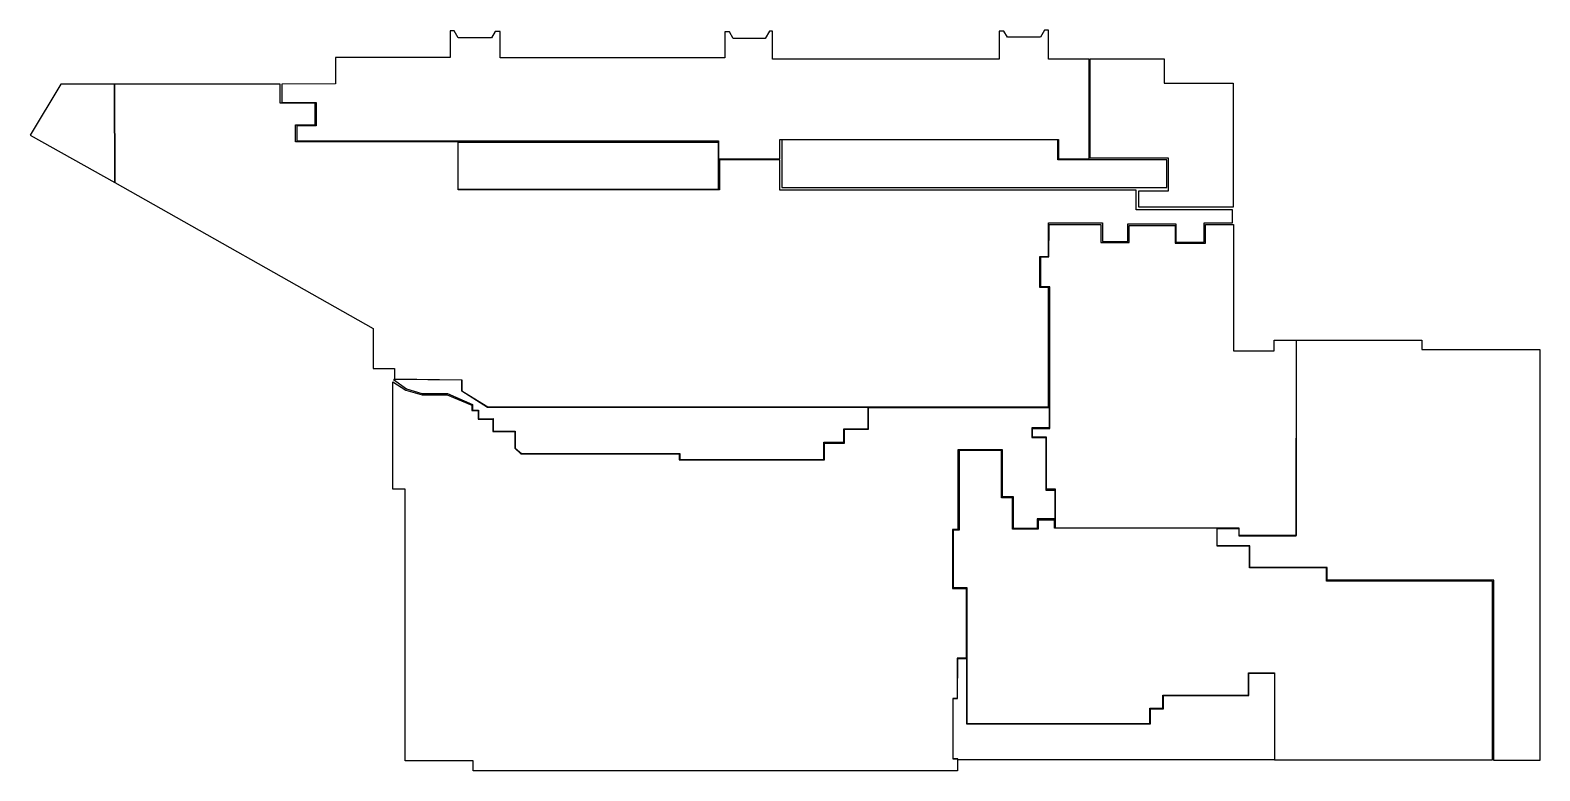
# Model space of a CAD drawing. Header units: inches. Extents: x 0 to 51.4, y 0.1 to 25.3.
import ezdxf

# ---------------------------------------------------------------- set-up
doc = ezdxf.new("R2010")
doc.units = ezdxf.units.IN
doc.header["$MEASUREMENT"] = 0
for name, color, linetype, plot in [('BACK OF HOUSE EAST', 7, 'Continuous', False), ('BACK OF HOUSE WEST', 7, 'Continuous', False), ('CBP', 7, 'Continuous', False), ('FRONT OF HOUSE', 7, 'Continuous', False), ('INBOUND AND OUTBOUND BAGGAGE ROOM', 7, 'Continuous', False), ('MEETER GREETER HALL', 7, 'Continuous', False), ('PUMP PLANT SPOT NETWORK', 7, 'Continuous', False), ('SPOT NETWORK 3', 7, 'Continuous', False)]:
    doc.layers.add(name, color=color, linetype=linetype, plot=plot)
for name, color, linetype in [('baggage claim hall', 7, 'Continuous'), ('DATA center and FCC', 255, 'Continuous'), ('EBS CBIS & CBRA', 255, 'Continuous')]:
    doc.layers.add(name, color=color, linetype=linetype)

msp = doc.modelspace()

# ---------------------------------------------------------------- linework, layer by layer
at = {"layer": 'BACK OF HOUSE EAST'}
msp.add_lwpolyline([(43.113, 14.768), (47.374, 14.768), (47.374, 14.456), (51.397, 14.456), (51.397, 0.453), (49.825, 0.453), (49.825, 6.594), (44.154, 6.594), (44.154, 7.027), (41.522, 7.027), (41.522, 7.76), (40.41, 7.76), (40.41, 8.356), (41.138, 8.356), (41.138, 8.111), (43.101, 8.111)], close=True, dxfattribs=at)
at = {"layer": 'BACK OF HOUSE WEST'}
msp.add_lwpolyline([(12.784, 13.112), (13.314, 12.954), (14.186, 12.948), (15.034, 12.575), (15.031, 12.39), (15.242, 12.387), (15.244, 12.093), (15.736, 12.1), (15.738, 11.673), (16.488, 11.671), (16.494, 11.097), (16.705, 10.913), (22.096, 10.913), (22.096, 10.71), (27.009, 10.71), (27.009, 11.297), (27.692, 11.297), (27.692, 11.755), (28.51, 11.755), (28.51, 12.482), (15.551, 12.482), (14.672, 13.038), (14.672, 13.411), (12.347, 13.436)], close=True, dxfattribs=at)
at = {"layer": 'baggage claim hall'}
msp.add_lwpolyline([(2.84, 23.489), (2.851, 20.142), (11.649, 15.172), (11.649, 13.807), (12.381, 13.807), (12.381, 13.449), (14.678, 13.421), (14.678, 13.044), (15.556, 12.495), (34.658, 12.495), (34.658, 16.568), (34.365, 16.568), (34.365, 17.619), (34.658, 17.619), (34.658, 18.767), (36.504, 18.767), (36.504, 18.132), (37.359, 18.132), (37.359, 18.73), (39, 18.73), (39, 18.108), (39.966, 18.108), (39.966, 18.768), (40.931, 18.768), (40.931, 19.208), (37.644, 19.208), (37.644, 19.88), (25.503, 19.88), (25.503, 20.912), (23.45, 20.912), (23.45, 19.886), (14.544, 19.886), (14.544, 21.524), (9.006, 21.524), (9.006, 22.1), (9.674, 22.1), (9.674, 22.837), (8.483, 22.837), (8.483, 23.489)], close=True, dxfattribs=at)
at = {"layer": 'CBP'}
msp.add_lwpolyline([(34.687, 18.706), (36.443, 18.706), (36.443, 18.091), (37.403, 18.091), (37.403, 18.672), (38.969, 18.672), (38.969, 18.076), (40.006, 18.076), (40.006, 18.713), (40.962, 18.713), (40.962, 14.412), (42.351, 14.412), (42.351, 14.765), (43.095, 14.765), (43.095, 8.12), (41.149, 8.12), (41.149, 8.368), (34.902, 8.368), (34.902, 9.696), (34.587, 9.696), (34.587, 11.472), (34.116, 11.472), (34.116, 11.757), (34.7, 11.757), (34.7, 16.587), (34.394, 16.587), (34.394, 17.603), (34.672, 17.603)], close=True, dxfattribs=at)
at = {"layer": 'DATA center and FCC'}
msp.add_lwpolyline([(2.843, 23.489), (1.01, 23.489), (-0.032, 21.757), (2.851, 20.142)], close=True, dxfattribs=at)
at = {"layer": 'EBS CBIS & CBRA'}
msp.add_lwpolyline([(31.611, 11.014), (31.611, 8.297), (31.416, 8.297), (31.416, 6.344), (31.879, 6.344), (31.879, 1.718), (38.115, 1.718), (38.115, 2.233), (38.554, 2.233), (38.554, 2.684), (41.467, 2.684), (41.467, 3.437), (42.362, 3.437), (42.362, 0.476), (49.78, 0.476), (49.78, 6.56), (44.132, 6.56), (44.132, 7.012), (41.508, 7.012), (41.508, 7.752), (40.403, 7.752), (40.403, 8.367), (34.867, 8.367), (34.867, 8.645), (34.302, 8.645), (34.302, 8.332), (33.436, 8.332), (33.436, 9.398), (33.059, 9.398), (33.059, 11.004)], close=True, dxfattribs=at)
at = {"layer": 'FRONT OF HOUSE'}
for points in [[(14.549, 21.508), (23.404, 21.508), (23.404, 19.898), (14.549, 19.898)], [(25.571, 21.583), (25.571, 19.965), (38.695, 19.965), (38.695, 20.912), (34.976, 20.912), (34.976, 21.598)]]:
    msp.add_lwpolyline(points, close=True, dxfattribs=at)
at = {"layer": 'INBOUND AND OUTBOUND BAGGAGE ROOM'}
msp.add_lwpolyline([(12.32, 13.354), (12.76, 13.069), (13.32, 12.91), (14.178, 12.91), (15.019, 12.556), (15.019, 12.372), (15.225, 12.372), (15.225, 12.077), (15.724, 12.077), (15.724, 11.657), (16.473, 11.657), (16.473, 11.096), (16.688, 10.904), (22.081, 10.904), (22.081, 10.696), (27.024, 10.696), (27.024, 11.266), (27.709, 11.266), (27.709, 11.743), (28.528, 11.743), (28.528, 12.477), (34.678, 12.477), (34.678, 11.789), (34.094, 11.789), (34.094, 11.455), (34.572, 11.455), (34.572, 9.656), (34.876, 9.656), (34.876, 8.69), (34.268, 8.69), (34.268, 8.359), (33.472, 8.359), (33.472, 9.432), (33.093, 9.432), (33.093, 11.039), (31.565, 11.039), (31.565, 8.327), (31.389, 8.327), (31.389, 6.316), (31.85, 6.316), (31.85, 3.941), (31.55, 3.941), (31.55, 2.571), (31.395, 2.571), (31.395, 0.507), (31.558, 0.507), (31.558, 0.104), (15.055, 0.104), (15.055, 0.449), (12.745, 0.449), (12.745, 9.699), (12.321, 9.699)], close=True, dxfattribs=at)
at = {"layer": 'MEETER GREETER HALL'}
msp.add_lwpolyline([(8.54, 23.493), (8.54, 22.865), (9.709, 22.865), (9.709, 22.07), (9.049, 22.07), (9.049, 21.561), (23.419, 21.561), (23.419, 20.948), (25.503, 20.948), (25.503, 21.608), (35.005, 21.608), (35.005, 20.948), (36.039, 20.948), (36.039, 24.343), (34.661, 24.343), (34.661, 25.326), (34.525, 25.326), (34.388, 25.088), (33.261, 25.088), (33.143, 25.293), (32.982, 25.293), (32.982, 24.335), (25.261, 24.335), (25.261, 25.295), (25.149, 25.295), (25.007, 25.048), (23.918, 25.048), (23.792, 25.265), (23.638, 25.265), (23.638, 24.384), (15.974, 24.384), (15.974, 25.279), (15.807, 25.279), (15.686, 25.07), (14.543, 25.07), (14.408, 25.304), (14.271, 25.304), (14.271, 24.4), (10.364, 24.4), (10.364, 23.497)], close=True, dxfattribs=at)
at = {"layer": 'PUMP PLANT SPOT NETWORK'}
msp.add_lwpolyline([(36.084, 24.346), (38.596, 24.346), (38.596, 23.52), (40.95, 23.52), (40.95, 19.305), (37.742, 19.305), (37.742, 19.859), (38.743, 19.859), (38.743, 20.973), (36.081, 20.973)], close=True, dxfattribs=at)
at = {"layer": 'SPOT NETWORK 3'}
msp.add_lwpolyline([(31.567, 3.923), (31.862, 3.923), (31.862, 1.707), (38.138, 1.707), (38.138, 2.214), (38.572, 2.214), (38.572, 2.665), (41.482, 2.665), (41.482, 3.431), (42.353, 3.431), (42.353, 0.472), (31.574, 0.472), (31.574, 0.515), (31.407, 0.515), (31.407, 2.565), (31.561, 2.565)], close=True, dxfattribs=at)

doc.saveas('drawing.dxf')
